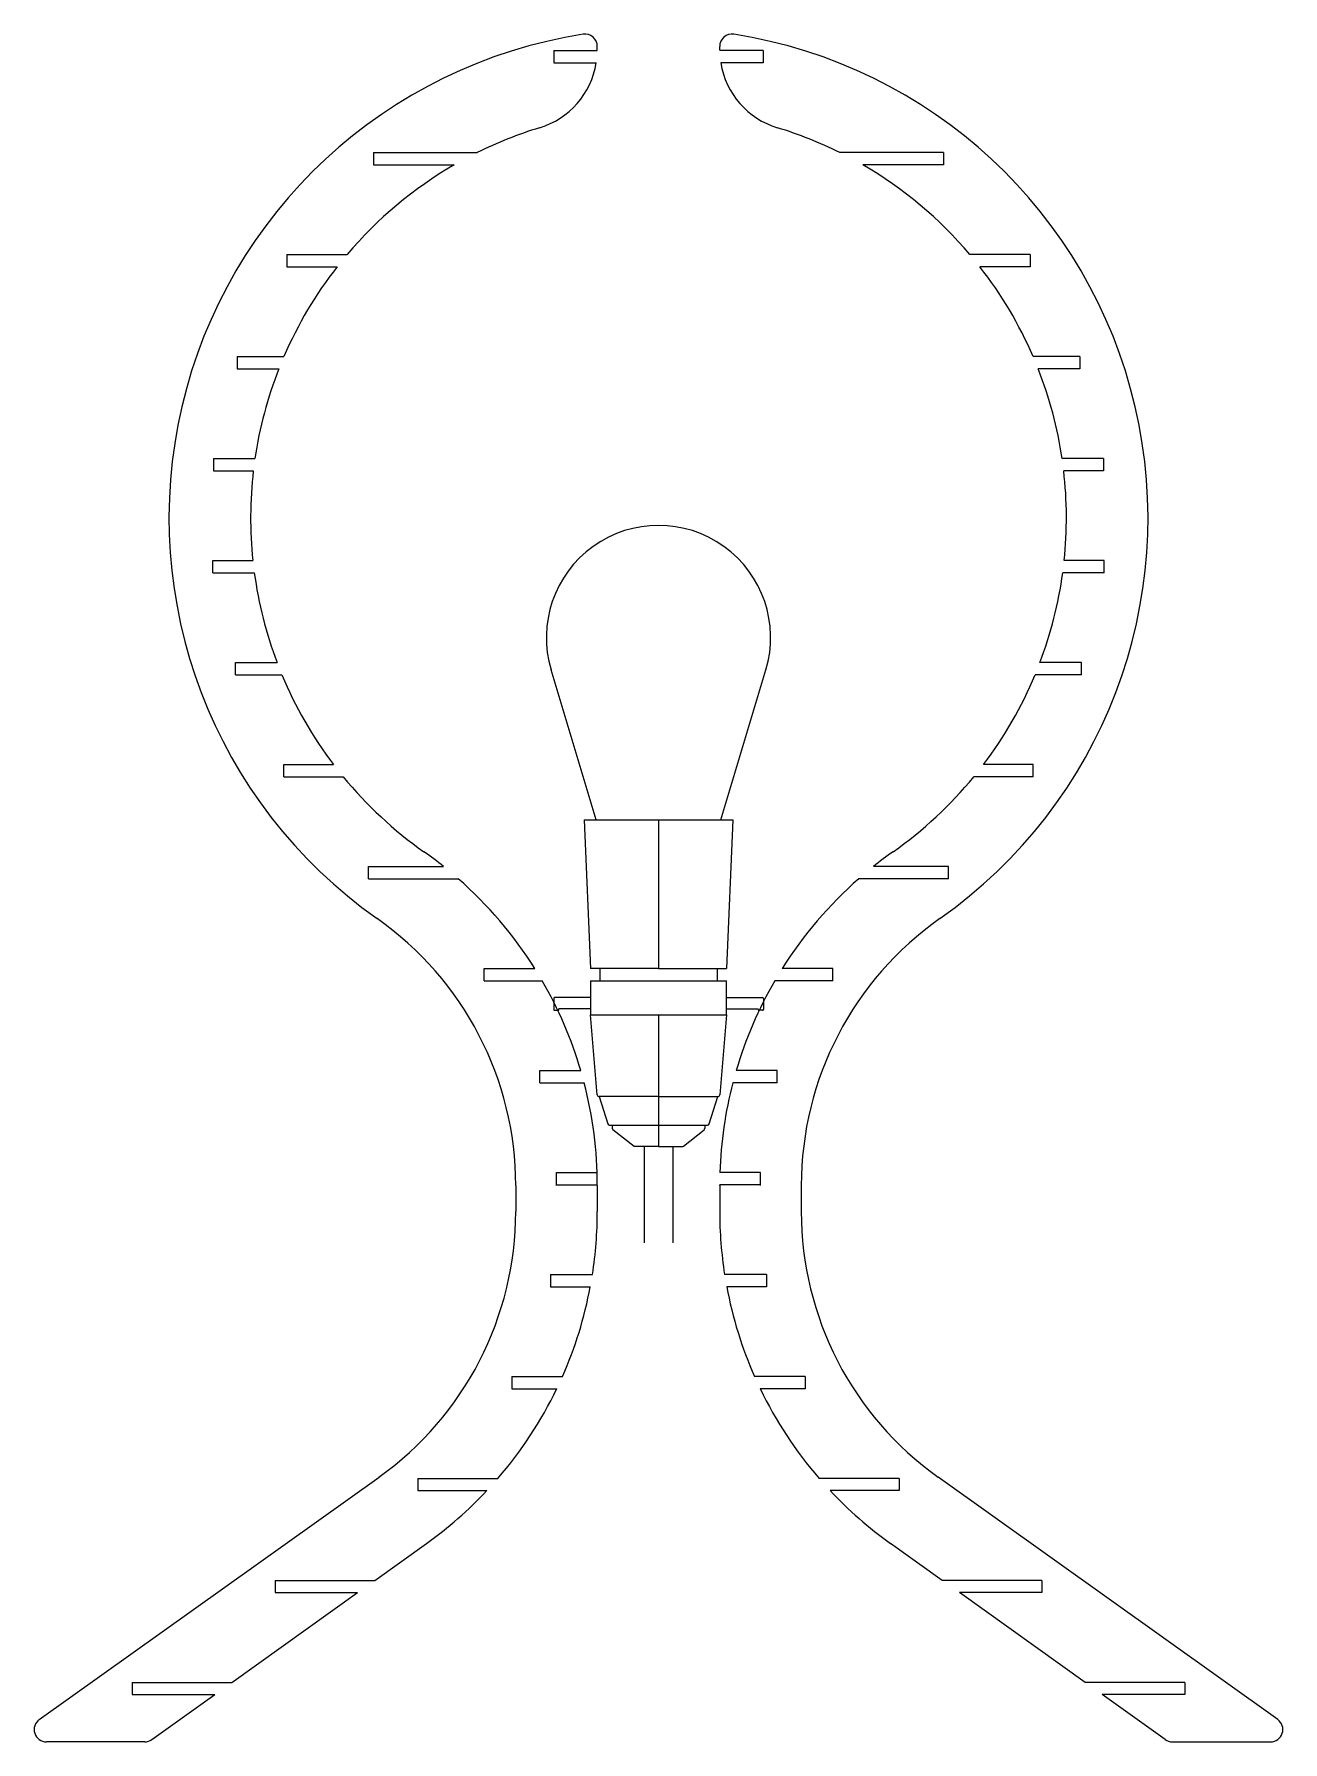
# Model space of a CAD drawing. Header units: millimetres. Extents: x -899 to 2374, y 2 to 721.
# Drawn here: x 2067.8 to 2373.9, y 296 to 714.6 of the extents above; entities that cross this region are included whole.
import ezdxf

# ---------------------------------------------------------------- set-up
doc = ezdxf.new("R2010")
doc.units = ezdxf.units.MM

msp = doc.modelspace()

# ---------------------------------------------------------------- linework, layer by layer
for p, q in [((2195.19, 710.58), (2205.88, 710.58)), ((2195.19, 710.58), (2195.19, 707.58)), ((2195.19, 707.58), (2205.62, 707.58)), ((2205.88, 710.79), (2205.88, 711.61)), ((2235.88, 710.79), (2235.88, 711.61)), ((2246.56, 710.58), (2235.88, 710.58)), ((2246.56, 707.58), (2236.14, 707.58)), ((2246.56, 710.58), (2246.56, 707.58)), ((2151.02, 685.58), (2176.42, 685.58)), ((2151.02, 685.58), (2151.02, 682.58)), ((2151.02, 682.58), (2170.82, 682.58)), ((2290.73, 685.58), (2265.34, 685.58)), ((2290.73, 682.58), (2270.93, 682.58)), ((2290.73, 685.58), (2290.73, 682.58)), ((2129.73, 660.58), (2144.52, 660.58)), ((2129.73, 660.58), (2129.73, 657.58)), ((2129.73, 657.58), (2142.08, 657.58)), ((2312.02, 660.58), (2297.24, 660.58)), ((2312.02, 657.58), (2299.68, 657.58)), ((2312.02, 660.58), (2312.02, 657.58)), ((2117.59, 635.58), (2129.04, 635.58)), ((2117.59, 635.58), (2117.59, 632.58)), ((2117.59, 632.58), (2127.81, 632.58)), ((2324.17, 635.58), (2312.72, 635.58)), ((2324.17, 632.58), (2313.95, 632.58)), ((2324.17, 635.58), (2324.17, 632.58)), ((2111.77, 610.58), (2121.95, 610.58)), ((2111.77, 610.58), (2111.77, 607.58)), ((2111.77, 607.58), (2121.55, 607.58)), ((2329.99, 610.58), (2319.81, 610.58)), ((2329.99, 607.58), (2320.21, 607.58)), ((2329.99, 610.58), (2329.99, 607.58)), ((2111.63, 585.58), (2121.42, 585.58)), ((2111.63, 582.58), (2111.63, 585.58)), ((2111.63, 582.58), (2121.78, 582.58)), ((2330.12, 582.58), (2319.97, 582.58)), ((2330.12, 585.58), (2320.33, 585.58)), ((2330.12, 582.58), (2330.12, 585.58)), ((2117.2, 560.58), (2127.36, 560.58)), ((2117.2, 557.58), (2117.2, 560.58)), ((2117.2, 557.58), (2128.56, 557.58)), ((2205.63, 521.98), (2194.55, 558.75)), ((2236.13, 521.98), (2247.21, 558.75)), ((2324.56, 557.58), (2313.2, 557.58)), ((2324.56, 560.58), (2314.39, 560.58)), ((2324.56, 557.58), (2324.56, 560.58)), ((2129.01, 535.58), (2141.2, 535.58)), ((2129.01, 532.58), (2129.01, 535.58)), ((2129.01, 532.58), (2143.57, 532.58)), ((2312.75, 532.58), (2298.19, 532.58)), ((2312.75, 535.58), (2300.56, 535.58)), ((2312.75, 532.58), (2312.75, 535.58)), ((2149.76, 510.58), (2168.2, 510.58)), ((2149.76, 507.58), (2149.76, 510.58)), ((2149.76, 507.58), (2171.79, 507.58)), ((2292, 507.58), (2269.96, 507.58)), ((2292, 510.58), (2273.55, 510.58)), ((2292, 507.58), (2292, 510.58)), ((2178.17, 485.58), (2190.55, 485.58)), ((2178.17, 482.58), (2178.17, 485.58)), ((2178.17, 482.58), (2192.36, 482.58)), ((2263.59, 482.58), (2249.39, 482.58)), ((2263.59, 485.58), (2251.21, 485.58)), ((2263.59, 482.58), (2263.59, 485.58)), ((2191.81, 457.58), (2191.81, 460.58)), ((2191.81, 460.58), (2201.82, 460.58)), ((2205.33, 460.58), (2205.33, 460.58)), ((2249.95, 460.58), (2239.94, 460.58)), ((2249.95, 457.58), (2249.95, 460.58)), ((2191.81, 457.58), (2202.65, 457.58)), ((2249.95, 457.58), (2239.11, 457.58)), ((2195.88, 435.58), (2205.83, 435.58)), ((2195.88, 432.38), (2195.88, 435.58)), ((2245.88, 435.58), (2235.93, 435.58)), ((2245.88, 432.38), (2245.88, 435.58)), ((2185.88, 432.38), (2185.88, 426.01)), ((2195.88, 432.58), (2205.88, 432.58)), ((2205.88, 432.38), (2205.88, 432.58)), ((2205.88, 432.38), (2205.88, 426.01)), ((2245.88, 432.58), (2235.88, 432.58)), ((2235.88, 432.38), (2235.88, 432.58)), ((2235.88, 432.38), (2235.88, 426.01)), ((2255.88, 432.38), (2255.88, 426.01)), ((2194.38, 410.58), (2204.68, 410.58)), ((2194.38, 410.58), (2194.38, 407.58)), ((2247.38, 410.58), (2237.08, 410.58)), ((2247.38, 410.58), (2247.38, 407.58)), ((2194.38, 407.58), (2204.17, 407.58)), ((2247.38, 407.58), (2237.59, 407.58)), ((2184.91, 385.58), (2197.34, 385.58)), ((2184.91, 385.58), (2184.91, 382.58)), ((2256.85, 385.58), (2244.42, 385.58)), ((2256.85, 385.58), (2256.85, 382.58)), ((2184.91, 382.58), (2195.96, 382.58)), ((2256.85, 382.58), (2245.8, 382.58)), ((2069.08, 301.45), (2152.36, 360.89)), ((2161.92, 360.58), (2181.5, 360.58)), ((2161.92, 360.58), (2161.92, 357.58)), ((2279.84, 360.58), (2260.25, 360.58)), ((2279.84, 360.58), (2279.84, 357.58)), ((2372.68, 301.45), (2289.4, 360.89)), ((2161.92, 357.58), (2178.8, 357.58)), ((2279.84, 357.58), (2262.96, 357.58)), ((2151.32, 335.58), (2163.98, 344.61)), ((2290.44, 335.58), (2277.78, 344.61)), ((2126.89, 335.58), (2151.32, 335.58)), ((2126.89, 335.58), (2126.89, 332.58)), ((2314.87, 335.58), (2290.44, 335.58)), ((2314.87, 335.58), (2314.87, 332.58)), ((2116.29, 310.58), (2147.11, 332.58)), ((2126.89, 332.58), (2147.11, 332.58)), ((2325.46, 310.58), (2294.64, 332.58)), ((2314.87, 332.58), (2294.64, 332.58)), ((2091.87, 310.58), (2116.29, 310.58)), ((2091.87, 310.58), (2091.87, 307.58)), ((2349.89, 310.58), (2325.46, 310.58)), ((2349.89, 310.58), (2349.89, 307.58)), ((2091.87, 307.58), (2112.09, 307.58)), ((2096.66, 296.56), (2112.09, 307.58)), ((2345.1, 296.56), (2329.67, 307.58)), ((2349.89, 307.58), (2329.67, 307.58)), ((2094.92, 296.01), (2070.82, 296.01)), ((2346.84, 296.01), (2370.94, 296.01))]:
    msp.add_line(p, q)
at = {"color": 1}
for p, q in [((2202.63, 521.98), (2239.13, 521.98)), ((2202.63, 521.98), (2204.18, 485.58)), ((2220.88, 521.98), (2220.88, 485.58)), ((2239.13, 521.98), (2237.58, 485.58)), ((2220.88, 485.58), (2204.18, 485.58)), ((2204.18, 482.58), (2204.18, 474.18)), ((2204.18, 482.58), (2237.58, 482.58)), ((2206.48, 485.58), (2206.48, 482.58)), ((2220.88, 485.58), (2237.58, 485.58)), ((2235.28, 485.58), (2235.28, 482.58)), ((2237.58, 474.18), (2237.58, 482.58)), ((2195.18, 478.23), (2195.18, 475.54)), ((2204.18, 478.43), (2195.38, 478.43)), ((2237.58, 478.43), (2246.38, 478.43)), ((2246.58, 478.23), (2246.58, 475.54)), ((2195.38, 475.34), (2196.28, 475.34)), ((2204.18, 475.68), (2196.48, 475.68)), ((2196.48, 475.54), (2196.48, 475.68)), ((2204.18, 474.18), (2237.58, 474.18)), ((2205.84, 454.64), (2204.18, 474.18)), ((2220.88, 474.18), (2220.88, 454.18)), ((2237.58, 474.18), (2235.92, 454.64)), ((2237.58, 475.68), (2245.28, 475.68)), ((2245.28, 475.54), (2245.28, 475.68)), ((2246.38, 475.34), (2245.48, 475.34)), ((2220.88, 454.18), (2206.34, 454.18)), ((2206.34, 454.18), (2208.42, 447.53)), ((2220.88, 454.18), (2235.42, 454.18)), ((2220.88, 454.18), (2220.88, 447.18)), ((2233.34, 447.53), (2235.42, 454.18)), ((2208.9, 447.18), (2232.86, 447.18)), ((2209.53, 447.18), (2209.53, 446.42)), ((2214.88, 441.92), (2209.72, 446.03)), ((2220.88, 447.18), (2220.88, 441.92)), ((2227.02, 442.03), (2232.04, 446.03)), ((2232.23, 447.18), (2232.23, 446.42)), ((2220.88, 441.92), (2214.88, 441.92)), ((2217.38, 441.92), (2217.38, 418.37)), ((2220.88, 441.92), (2226.7, 441.92)), ((2224.38, 441.92), (2224.38, 418.37))]:
    msp.add_line(p, q, dxfattribs=at)
for centre, radius, start, end in [((2220.88, 596.01), 120, 98.8499, 234.9004), ((2202.88, 711.61), 3, 0, 98.8499), ((2238.88, 711.61), 3, 81.1501, 180), ((2220.88, 596.01), 120, 305.0996, 81.1501), ((2185.88, 710.79), 20, 286.9578, 350.7611), ((2185.88, 710.79), 20, 359.3954, 0), ((2255.88, 710.79), 20, 180, 180.6046), ((2255.88, 710.79), 20, 189.2389, 253.0422), ((2220.88, 596.01), 100, 106.9578, 116.3997), ((2220.88, 596.01), 100, 63.6003, 73.0422), ((2220.88, 596.01), 100, 120.0357, 139.7808), ((2220.88, 596.01), 100, 40.2192, 59.9643), ((2220.88, 596.01), 100, 141.9962, 156.6895), ((2220.88, 596.01), 100, 23.3105, 38.0038), ((2220.88, 596.01), 100, 158.5485, 171.6214), ((2220.88, 596.01), 100, 8.3786, 21.4515), ((2220.88, 596.01), 100, 173.3552, 185.986), ((2220.88, 596.01), 100, 354.014, 6.6448), ((2220.88, 566.69), 27.5, 343.228, 196.772), ((2220.88, 596.01), 100, 187.7173, 200.7497), ((2220.88, 596.01), 100, 339.2503, 352.2827), ((2220.88, 596.01), 100, 202.5994, 217.1775), ((2220.88, 596.01), 100, 322.8225, 337.4006), ((2220.88, 596.01), 100, 219.3671, 234.9004), ((2220.88, 596.01), 100, 305.0996, 320.6329), ((2105.88, 432.38), 100, 51.446, 54.9004), ((2335.88, 432.38), 100, 125.0996, 128.554), ((2105.88, 432.38), 100, 32.1421, 48.7657), ((2335.88, 432.38), 100, 131.2343, 147.8579), ((2105.88, 432.38), 80, 0, 54.9004), ((2335.88, 432.38), 80, 125.0996, 180), ((2105.88, 432.38), 100, 16.3808, 30.1338), ((2335.88, 432.38), 100, 149.8662, 163.6192), ((2105.88, 432.38), 100, 0, 14.5971), ((2335.88, 432.38), 100, 165.4029, 178.165), ((2335.88, 432.38), 100, 179.8842, 180), ((2105.88, 426.01), 80, 305.5192, 0), ((2105.88, 426.01), 100, 351.1246, 0), ((2335.88, 426.01), 100, 180, 188.8754), ((2335.88, 426.01), 80, 180, 234.4808), ((2105.88, 426.01), 100, 336.1536, 349.3805), ((2335.88, 426.01), 100, 190.6195, 203.8464), ((2105.88, 426.01), 100, 319.1345, 334.2601), ((2335.88, 426.01), 100, 205.7399, 220.8655), ((2105.88, 426.01), 100, 305.5192, 316.8205), ((2335.88, 426.01), 100, 223.1795, 234.4808), ((2070.82, 299.01), 3, 125.5192, 270), ((2370.94, 299.01), 3, 270, 54.4808), ((2094.92, 299.01), 3, 270, 305.5192), ((2346.84, 299.01), 3, 234.4808, 270)]:
    msp.add_arc(centre, radius, start, end)
for centre, radius, start, end in [((2195.38, 478.23), 0.2, 90, 180), ((2246.38, 478.23), 0.2, 0, 90), ((2195.38, 475.54), 0.2, 180, 270), ((2196.28, 475.54), 0.2, 270, 0), ((2245.48, 475.54), 0.2, 180, 270), ((2246.38, 475.54), 0.2, 270, 0), ((2206.34, 454.68), 0.5, 184.8585, 270), ((2235.42, 454.68), 0.5, 270, 355.1415), ((2208.9, 447.68), 0.5, 197.3779, 270), ((2210.03, 446.42), 0.5, 180, 231.471), ((2231.73, 446.42), 0.5, 308.529, 0), ((2232.86, 447.68), 0.5, 270, 342.6221), ((2226.7, 442.42), 0.5, 270, 308.529)]:
    msp.add_arc(centre, radius, start, end, dxfattribs=at)

doc.saveas('drawing.dxf')
